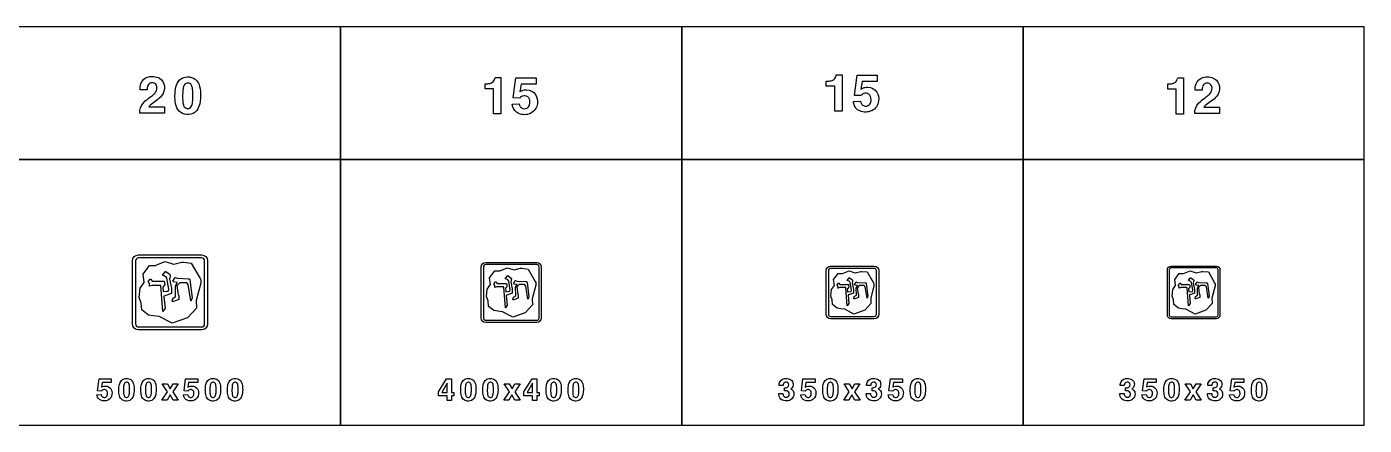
# Model space of a CAD drawing. Extents: x 0 to 18160, y 0 to 2655.
# Drawn here: x 9262 to 18160, y 0 to 2655 of the extents above; entities that cross this region are included whole.
import ezdxf

# ---------------------------------------------------------------- set-up
doc = ezdxf.new("R2010")
doc.units = 0
doc.header["$MEASUREMENT"] = 0

msp = doc.modelspace()

# ---------------------------------------------------------------- linework, layer by layer
for points in [[(9080, 1770), (11350, 1770), (11350, 2655), (9080, 2655)], [(11350, 1770), (13620, 1770), (13620, 2655), (11350, 2655)], [(13620, 1770), (15890, 1770), (15890, 2655), (13620, 2655)], [(15890, 1770), (18160, 1770), (18160, 2655), (15890, 2655)], [(9080, 0), (11350, 0), (11350, 1770), (9080, 1770)], [(11350, 0), (13620, 0), (13620, 1770), (11350, 1770)], [(13620, 0), (15890, 0), (15890, 1770), (13620, 1770)], [(15890, 0), (18160, 0), (18160, 1770), (15890, 1770)], [(10198.2, 221.797), (10163.1, 276.346), (10197.9, 276.346), (10216.2, 242.294), (10234.9, 276.346), (10269, 276.346), (10233.5, 222.318), (10270, 166.299), (10235.4, 166.299), (10215.6, 202.389), (10195.2, 166.299), (10161, 166.299)], [(12001, 222.096), (12055.2, 309.963), (12087.1, 309.963), (12087.1, 219.229), (12103.3, 219.229), (12103.3, 196.409), (12087.1, 196.409), (12087.1, 165.058), (12058.6, 165.058), (12058.6, 196.409), (12001, 196.409)], [(12058.6, 280.769), (12022.6, 219.229), (12058.6, 219.229)], [(12472.5, 221.797), (12437.4, 276.346), (12472.2, 276.347), (12490.5, 242.294), (12509.2, 276.347), (12543.3, 276.347), (12507.8, 222.318), (12544.3, 166.299), (12509.7, 166.299), (12489.9, 202.389), (12469.5, 166.299), (12435.3, 166.299)], [(12569, 222.114), (12623.3, 309.981), (12655.1, 309.981), (12655.1, 219.246), (12671.3, 219.246), (12671.3, 196.427), (12655.1, 196.427), (12655.1, 165.076), (12626.6, 165.076), (12626.6, 196.427), (12569, 196.427)], [(12626.6, 280.787), (12590.6, 219.246), (12626.6, 219.246)], [(14734.2, 221.783), (14699.1, 276.333), (14733.9, 276.333), (14752.1, 242.281), (14770.8, 276.333), (14805, 276.333), (14769.4, 222.304), (14806, 166.285), (14771.4, 166.285), (14751.6, 202.375), (14731.2, 166.285), (14697, 166.285)], [(17004.2, 221.783), (16969.1, 276.333), (17003.9, 276.333), (17022.1, 242.281), (17040.8, 276.333), (17075, 276.333), (17039.4, 222.304), (17076, 166.285), (17041.4, 166.285), (17021.6, 202.375), (17001.2, 166.285), (16967, 166.285)]]:
    msp.add_lwpolyline(points, close=True)
for points in [[(10012.9, 2078.85, -0.0640343), (10014.2, 2099.78, -0.161687), (10050, 2160.33, -0.0283718), (10091.8, 2192.71, 0.0545111), (10112.7, 2210.64, 0.192461), (10127.7, 2250.18, 0.234238), (10114.1, 2276.56, 0.196223), (10088.8, 2281.34, 0.252425), (10066.8, 2264.16, 0.0856617), (10062.7, 2247.14, 0.0202329), (10062, 2235.45), (10015.3, 2235.45, -0.0983795), (10021.4, 2276.76, -0.245047), (10067.6, 2319.89, -0.207102), (10144.5, 2311.55, -0.233443), (10177, 2259.22, -0.20961), (10158.8, 2195.04, -0.0785124), (10124.9, 2163.57, 0.0107372), (10089.1, 2137.78, 0.0665092), (10073.2, 2121.74), (10177.7, 2121.74), (10177.7, 2078.85)], [(10247.9, 2191.49, -0.0563084), (10253.9, 2254.33, -0.130301), (10276.1, 2298.12, -0.174843), (10317.9, 2319.53, -0.147552), (10371, 2312.9, -0.192146), (10407.8, 2269.73, -0.0833996), (10417.1, 2212.7, -0.0545507), (10412.1, 2141.92, -0.116773), (10393, 2097.85, -0.221099), (10338.1, 2070.16, -0.162564), (10286.7, 2082.68, -0.174743), (10255.4, 2128.1, -0.0640867), (10247.9, 2186.79)], [(12310.9, 2274.45), (12324.1, 2274.45, 0.0261527), (12330.1, 2275.12, 0.0824327), (12354.9, 2282.34, 0.211118), (12374.9, 2306.08, 0.0230957), (12377.6, 2315.99), (12415.7, 2315.99), (12415.7, 2074.01), (12367.1, 2074.01), (12367.1, 2241.03), (12310.9, 2241.03)], [(12491, 2139), (12538, 2140.78, 0.0452719), (12544.4, 2124.55, 0.0567733), (12549.1, 2117.67, 0.070207), (12553.5, 2114.2, 0.264984), (12589.6, 2112.3, 0.20748), (12607, 2135.41, 0.147389), (12605.8, 2173.44, 0.308532), (12576.4, 2194.85, 0.215743), (12546.7, 2184.62, 0.028781), (12541.3, 2178.38), (12498.7, 2180.39), (12516.5, 2315.07), (12650.5, 2315.07), (12650.5, 2273.2), (12550.1, 2273.2), (12541.1, 2221.19, -0.0211252), (12554.1, 2228.73, -0.121371), (12587.4, 2234.58, -0.244671), (12647.2, 2202.63, -0.173069), (12658.8, 2143.5, -0.256779), (12613.6, 2077.51, -0.199585), (12534, 2076.44, -0.245625), (12493.7, 2125.34, -0.0170062)], [(14580.9, 2291.94), (14594, 2291.94, 0.0261527), (14600.1, 2292.61, 0.0824327), (14624.9, 2299.84, 0.211118), (14644.9, 2323.58, 0.0230957), (14647.6, 2333.49), (14685.7, 2333.49), (14685.7, 2091.51), (14637.1, 2091.51), (14637.1, 2258.53), (14580.9, 2258.53)], [(14761, 2156.5), (14808, 2158.28, 0.0452719), (14814.4, 2142.04, 0.0567733), (14819.1, 2135.17, 0.070207), (14823.5, 2131.7, 0.264984), (14859.6, 2129.8, 0.20748), (14877, 2152.9, 0.147389), (14875.8, 2190.94, 0.308532), (14846.4, 2212.34, 0.215743), (14816.7, 2202.11, 0.028781), (14811.3, 2195.87), (14768.7, 2197.89), (14786.5, 2332.56), (14920.5, 2332.56), (14920.5, 2290.7), (14820.1, 2290.7), (14811.1, 2238.69, -0.0211252), (14824, 2246.23, -0.121371), (14857.4, 2252.08, -0.244671), (14917.2, 2220.12, -0.173069), (14928.7, 2161, -0.256779), (14883.6, 2095.01, -0.199585), (14804, 2093.94, -0.245625), (14763.7, 2142.83, -0.0170062)], [(16852.4, 2273.43), (16865.5, 2273.43, 0.0261527), (16871.5, 2274.1, 0.0824327), (16896.4, 2281.32, 0.211118), (16916.4, 2305.06, 0.0230957), (16919, 2314.97), (16957.1, 2314.97), (16957.1, 2072.99), (16908.5, 2072.99), (16908.5, 2240.01), (16852.4, 2240.01)], [(17032.5, 2075.98, -0.0640343), (17033.8, 2096.92, -0.161687), (17069.6, 2157.46, -0.0283718), (17111.4, 2189.85, 0.0545111), (17132.3, 2207.78, 0.192461), (17147.3, 2247.31, 0.234238), (17133.7, 2273.69, 0.196223), (17108.4, 2278.47, 0.252425), (17086.4, 2261.29, 0.0856617), (17082.3, 2244.27, 0.0202329), (17081.6, 2232.58), (17034.9, 2232.58, -0.0983795), (17041, 2273.89, -0.245047), (17087.1, 2317.02, -0.207102), (17164.1, 2308.69, -0.233443), (17196.6, 2256.36, -0.20961), (17178.4, 2192.18, -0.0785124), (17144.5, 2160.7, 0.0107372), (17108.7, 2134.91, 0.0665092), (17092.8, 2118.88), (17197.3, 2118.88), (17197.3, 2075.98)], [(10299.2, 2160.96, 0.0124589), (10299.8, 2154.64, 0.0668192), (10305.4, 2129.25, 0.615362), (10356.3, 2123.64, 0.0726881), (10361.7, 2136.67, 0.0588562), (10366.4, 2173.95, 0.0389037), (10364.8, 2240.94, 0.084671), (10358.2, 2264.28, 0.156013), (10346.8, 2276.44, 0.143208), (10331, 2279.4, 0.172584), (10315.3, 2273.2, 0.132565), (10305.3, 2257.64, 0.0498315), (10300.8, 2235.92, 0.0368731)], [(10005, 634.997, -0.414213), (9965, 674.997), (9965, 1095, -0.414213), (10005, 1135), (10425, 1135, -0.414213), (10465, 1095), (10465, 674.997, -0.414213), (10425, 634.997)], [(10005, 654.997), (10425, 654.997, 0.414213), (10445, 674.997), (10445, 1095, 0.414213), (10425, 1115), (10005, 1115, 0.414213), (9985, 1095), (9985, 674.997, 0.414213)], [(10035.3, 1007.04), (10078.5, 1065.33, -0.148302), (10079.3, 1065.34), (10117.8, 1065, 0.0108179), (10118.5, 1065.14, 0.10374), (10120, 1065.82), (10182.4, 1090.61), (10238, 1072.96, -0.0347572), (10239.6, 1072.96), (10293.1, 1085.7), (10303.9, 1085.7), (10355.8, 1079.4), (10414.5, 977.121), (10419.1, 969.012), (10419.7, 967.341), (10419.7, 966.104), (10419.7, 955.79), (10419.7, 954.562), (10419.7, 953.579), (10419.7, 952.597), (10419.7, 951.37), (10419.7, 950.632), (10419.7, 949.65), (10419.7, 948.668), (10419.7, 947.686), (10419.7, 946.703), (10419.7, 946.132), (10388.7, 831.395), (10391.1, 781.148), (10331.4, 715.987), (10229, 679.382), (10142.2, 724.146, 0.0147876), (10141.6, 724.217), (10104.6, 729.026), (10071.5, 733.723, 0.120838), (10070.6, 734.451), (10026.8, 768.549), (10022.8, 814.385), (10010.3, 850.449), (10015.5, 913.32), (10043, 951.148)], [(12315, 684.997, -0.414213), (12285, 714.997), (12285, 1055, -0.414213), (12315, 1085), (12655, 1085, -0.414213), (12685, 1055), (12685, 714.997, -0.414213), (12655, 684.997)], [(12315, 699.997), (12655, 699.997, 0.414213), (12670, 714.997), (12670, 1055, 0.414213), (12655, 1070), (12315, 1070, 0.414213), (12300, 1055), (12300, 714.997, 0.414213)], [(10177.8, 950.468), (10179.4, 937.456, -0.134086), (10178.9, 935.728, -0.0153854), (10177.8, 933.877, 0.0696493), (10177.3, 932.895), (10166.6, 920.241, 0.113472), (10166.2, 919.344), (10168.7, 892.02), (10168.8, 891.386, 0.0723161), (10169.6, 890.424), (10202.2, 894.499, 0.100662), (10204.1, 894.75), (10206, 905.988), (10194.6, 979.396, 0.215797), (10167.8, 997.606, -0.40018), (10166.1, 1002.25), (10166.8, 1003.07), (10185.2, 1024.98, -0.0611234), (10185.9, 1025.49, -0.0571265), (10186.3, 1025.37, -0.0224249), (10187.1, 1024.84), (10209.7, 1007.76, -0.106202), (10211.9, 1005.37, 0.0300586), (10214.5, 1001.88, 0.0315248), (10215.2, 1001.25, -0.174658), (10216, 999.688, -0.0778783), (10215.9, 995.579, 0.0338154), (10215.6, 992.517), (10214, 985.39), (10210.7, 972.696), (10223.7, 914.171), (10223.7, 878.055), (10179.3, 862.612), (10175.3, 860.617, 0.0840961), (10174.8, 860.011, 0.0611688), (10174, 858.106), (10182, 779.9), (10166.1, 757.179), (10152.6, 930.127, 0.364709), (10150.5, 931.699), (10147.8, 931.713), (10095.8, 931.902), (10078.6, 926.861, -0.125541), (10077.5, 927.017), (10077.9, 938.687, 0.0214859), (10077.4, 941.496), (10068.9, 957.412), (10069.3, 957.878), (10083, 973.529, -0.531703), (10086.2, 973.46), (10095.9, 961.015), (10096.3, 960.6), (10097.1, 960.599), (10100.6, 960.577), (10166.4, 960.603), (10167.7, 960.603), (10168.7, 960.603), (10169.7, 960.603), (10170.3, 960.603), (10176.3, 960.603)], [(10251.9, 857.75), (10251, 928.557), (10263.3, 949.884, 0.116785), (10262.5, 950.649), (10238.2, 954.584), (10234.2, 960.235), (10248.8, 983.97, -0.0212283), (10249.4, 984.254), (10264.4, 979.052, -0.00744087), (10266.5, 978.951), (10334.8, 976.451, 0.00893346), (10335.5, 976.553, -0.0603731), (10338.6, 976.54, -0.191749), (10344.4, 972.579, -0.036713), (10346.8, 968.467), (10361.8, 848.906), (10354.6, 831.283, -0.0450365), (10354.4, 829.771, -0.283956), (10353.9, 829.543), (10353.3, 830.115), (10335.6, 937.135), (10325.7, 949.663), (10279.6, 949.704), (10261.6, 931.554), (10260.6, 930.428), (10268.4, 869.944, 0.175426), (10269.1, 868.585), (10273.8, 864.778), (10273.5, 837.559), (10237.3, 823.636), (10236.4, 823.636), (10229.2, 824.629), (10228.7, 824.819), (10232.4, 845.335)], [(12341.3, 982.632), (12375.8, 1029.26, -0.148302), (12376.4, 1029.27), (12407.2, 1029, 0.0108179), (12407.8, 1029.11, 0.10374), (12409, 1029.65), (12458.9, 1049.49), (12503.4, 1035.37, -0.0347572), (12504.7, 1035.37), (12547.5, 1045.56), (12556.1, 1045.56), (12597.6, 1040.52), (12644.6, 958.697), (12648.3, 952.209), (12648.8, 950.872), (12648.8, 949.883), (12648.8, 941.631), (12648.8, 940.649), (12648.8, 939.863), (12648.8, 939.077), (12648.8, 938.095), (12648.8, 937.505), (12648.8, 936.72), (12648.8, 935.934), (12648.8, 935.148), (12648.8, 934.133), (12624, 842.116), (12625.9, 801.918), (12578.2, 749.789), (12496.2, 720.505), (12426.5, 756.345), (12396.7, 760.221), (12370.2, 763.978, 0.120838), (12369.4, 764.56), (12334.4, 791.838), (12331.2, 828.507), (12321.2, 857.358), (12325.4, 907.656), (12347.4, 937.918)], [(12455.2, 937.374), (12456.5, 926.965, -0.134086), (12456.1, 925.582, -0.0153854), (12455.2, 924.101, 0.0696493), (12454.8, 923.316), (12446.3, 913.193, 0.113472), (12446, 912.475), (12448, 890.362, 0.0723161), (12448.7, 889.339), (12474.7, 892.599, 0.100662), (12476.2, 892.8), (12477.8, 901.79), (12468.7, 960.516, 0.215797), (12447.2, 975.085, -0.40018), (12445.9, 978.803), (12446.4, 979.456), (12461.2, 996.985, -0.0611234), (12461.9, 997.345, -0.0224249), (12462.7, 996.874), (12480.7, 983.208, -0.106202), (12482.5, 981.298, 0.0300586), (12484.6, 978.5, 0.0315248), (12485.1, 977.996, -0.174658), (12485.8, 976.75, -0.0778783), (12485.7, 973.462, 0.0338154), (12485.5, 971.013), (12484.2, 965.312), (12481.6, 955.157), (12492, 908.336), (12492, 879.444), (12456.5, 867.09), (12453.2, 865.493, 0.0840961), (12452.8, 865.008, 0.0611688), (12452.2, 863.484), (12458.6, 800.919), (12445.9, 782.743), (12435.1, 921.101, 0.364709), (12433.4, 922.359), (12431.2, 922.37), (12389.6, 922.521), (12375.9, 918.488, -0.125541), (12375, 918.614), (12375.3, 927.949, 0.0214859), (12374.9, 930.197), (12368.3, 943.116), (12379.4, 955.823, -0.531703), (12382, 955.768), (12389.9, 945.645), (12390.7, 945.479), (12393.5, 945.462), (12446.1, 945.482), (12447.1, 945.482), (12447.9, 945.482), (12448.7, 945.482), (12449.3, 945.482), (12454, 945.482)], [(14610, 709.997, -0.414213), (14580, 739.997), (14580, 1030, -0.414213), (14610, 1060), (14900, 1060, -0.414213), (14930, 1030), (14930, 739.997, -0.414213), (14900, 709.997)], [(14610, 724.997), (14900, 724.997, 0.414213), (14915, 739.997), (14915, 1030, 0.414213), (14900, 1045), (14610, 1045, 0.414213), (14595, 1030), (14595, 739.997, 0.414213)], [(14629.2, 970.428), (14659.4, 1011.23, -0.148302), (14660, 1011.23), (14687.2, 1011.05, 0.10374), (14688.5, 1011.57), (14732.2, 1028.93), (14771.1, 1016.57, -0.0347572), (14772.2, 1016.57), (14809.7, 1025.49), (14817.2, 1025.49), (14853.5, 1021.08), (14894.7, 949.484), (14897.9, 943.807), (14898.3, 942.638), (14898.3, 941.772), (14898.3, 934.552), (14898.3, 933.692), (14898.3, 933.005), (14898.3, 932.317), (14898.3, 931.458), (14898.3, 930.942), (14898.3, 930.254), (14898.3, 929.567), (14898.3, 928.879), (14898.3, 927.991), (14876.6, 847.476), (14878.3, 812.303), (14836.5, 766.69), (14764.8, 741.067), (14703.9, 772.427), (14677.7, 775.818), (14654.6, 779.105, 0.120838), (14653.9, 779.615), (14623.2, 803.483), (14620.4, 835.569), (14611.7, 860.813), (14615.4, 904.824), (14634.6, 931.303)], [(14728.9, 930.827), (14730.1, 921.719, -0.134086), (14729.7, 920.509, -0.0153854), (14728.9, 919.213, 0.0696493), (14728.6, 918.526), (14721.1, 909.668, 0.113472), (14720.8, 909.04), (14722.6, 889.692, 0.0723161), (14723.3, 888.796), (14746, 891.649, 0.100662), (14747.3, 891.825), (14748.7, 899.691), (14740.7, 951.077, 0.215797), (14721.9, 963.824, -0.40018), (14720.7, 967.077), (14721.2, 967.648), (14734.2, 982.986, -0.0611234), (14734.8, 983.301, -0.0224249), (14735.5, 982.89), (14751.3, 970.932, -0.106202), (14752.9, 969.261, 0.0300586), (14754.6, 966.812, 0.0315248), (14755.1, 966.371, -0.174658), (14755.7, 965.281, -0.0778783), (14755.6, 962.404, 0.0338154), (14755.4, 960.261), (14754.3, 955.272), (14752, 946.387), (14761.1, 905.419), (14761.1, 880.138), (14730, 869.328), (14727.2, 867.931, 0.0840961), (14726.8, 867.507, 0.0611688), (14726.3, 866.173), (14731.9, 811.429), (14720.8, 795.525), (14711.3, 916.588, 0.364709), (14709.8, 917.689), (14707.9, 917.698), (14671.6, 917.831), (14659.5, 914.302, -0.125541), (14658.8, 914.411), (14659, 922.58, 0.0214859), (14658.7, 924.547), (14652.9, 935.851), (14662.6, 946.97, -0.531703), (14664.8, 946.921), (14671.8, 938.064), (14672.5, 937.919), (14674.9, 937.903), (14721, 937.921), (14721.9, 937.921), (14722.6, 937.921), (14723.5, 937.921), (14727.9, 937.921)], [(16874, 709.997, -0.414213), (16850, 733.997), (16850, 1036, -0.414213), (16874, 1060), (17176, 1060, -0.414213), (17200, 1036), (17200, 733.997, -0.414213), (17176, 709.997)], [(16874, 721.997), (17176, 721.997, 0.414213), (17188, 733.997), (17188, 1036, 0.414213), (17176, 1048), (16874, 1048, 0.414213), (16862, 1036), (16862, 733.997, 0.414213)], [(16899.2, 970.428), (16929.4, 1011.23, -0.148302), (16930, 1011.23), (16957.2, 1011.05, 0.10374), (16958.5, 1011.57), (17002.2, 1028.93), (17041.1, 1016.57, -0.0347572), (17042.2, 1016.57), (17079.7, 1025.49), (17087.2, 1025.49), (17123.5, 1021.08), (17164.7, 949.484), (17167.9, 943.807), (17168.3, 942.638), (17168.3, 941.772), (17168.3, 934.552), (17168.3, 933.692), (17168.3, 933.005), (17168.3, 932.317), (17168.3, 931.458), (17168.3, 930.942), (17168.3, 930.254), (17168.3, 929.567), (17168.3, 928.879), (17168.3, 927.991), (17146.6, 847.476), (17148.3, 812.303), (17106.5, 766.69), (17034.8, 741.067), (16973.8, 772.427), (16947.7, 775.818), (16924.6, 779.105, 0.120838), (16923.9, 779.615), (16893.2, 803.483), (16890.4, 835.569), (16881.7, 860.813), (16885.4, 904.824), (16904.6, 931.303)], [(16998.9, 930.827), (17000.1, 921.719, -0.134086), (16999.7, 920.509, -0.0153854), (16998.9, 919.213, 0.0696493), (16998.6, 918.526), (16991.1, 909.668, 0.113472), (16990.8, 909.04), (16992.6, 889.692, 0.0723161), (16993.3, 888.796), (17016, 891.649, 0.100662), (17017.3, 891.825), (17018.7, 899.691), (17010.7, 951.077, 0.215797), (16991.9, 963.824, -0.40018), (16990.7, 967.077), (16991.2, 967.648), (17004.2, 982.986, -0.0611234), (17004.8, 983.301, -0.0224249), (17005.5, 982.89), (17021.3, 970.932, -0.106202), (17022.9, 969.261, 0.0300586), (17024.6, 966.812, 0.0315248), (17025.1, 966.371, -0.174658), (17025.7, 965.281, -0.0778783), (17025.6, 962.404, 0.0338154), (17025.4, 960.261), (17024.3, 955.272), (17022, 946.387), (17031.1, 905.419), (17031.1, 880.138), (17000, 869.328), (16997.2, 867.931, 0.0840961), (16996.8, 867.507, 0.0611688), (16996.3, 866.173), (17001.9, 811.429), (16990.8, 795.525), (16981.3, 916.588, 0.364709), (16979.8, 917.689), (16977.9, 917.698), (16941.6, 917.831), (16929.5, 914.302, -0.125541), (16928.8, 914.411), (16929, 922.58, 0.0214859), (16928.7, 924.547), (16922.9, 935.851), (16932.6, 946.97, -0.531703), (16934.8, 946.921), (16941.8, 938.064), (16942.5, 937.919), (16944.9, 937.903), (16991, 937.921), (16991.9, 937.921), (16992.6, 937.921), (16993.5, 937.921), (16997.9, 937.921)], [(12514.5, 863.2), (12513.8, 919.845), (12523.6, 936.907, 0.116785), (12523, 937.519), (12503.6, 940.667), (12500.3, 945.187), (12512.1, 964.176, -0.0212283), (12512.5, 964.403), (12524.5, 960.241, -0.00744087), (12526.2, 960.16), (12580.8, 958.16, 0.00893346), (12581.4, 958.242, -0.0603731), (12583.9, 958.232, -0.191749), (12588.5, 955.063, -0.036713), (12590.4, 951.773), (12602.4, 856.124), (12596.7, 842.026, -0.0450365), (12596.4, 840.711), (12596.1, 840.661), (12595.6, 841.091), (12581.5, 926.707), (12573.6, 936.73), (12536.7, 936.763), (12522.3, 922.242), (12521.5, 921.342), (12527.7, 872.955, 0.175426), (12528.3, 871.868), (12532, 868.822), (12531.8, 847.047), (12502.8, 835.909), (12502.1, 835.909), (12496.2, 836.703, -0.0527062), (12495.9, 837.007), (12498.9, 853.268)], [(14780.9, 865.924), (14780.2, 915.489), (14788.8, 930.418, 0.116785), (14788.3, 930.953), (14771.3, 933.708), (14768.4, 937.663), (14778.7, 954.278, -0.0212283), (14779.1, 954.477), (14789.5, 950.836, -0.00744087), (14791.1, 950.765), (14839.1, 949.051, -0.0603731), (14841.5, 949.077, -0.191749), (14845.6, 946.305, -0.036713), (14847.3, 943.426), (14857.7, 859.733), (14852.7, 847.397, -0.0450365), (14852.3, 846.225), (14851.8, 846.58), (14839.4, 921.494), (14832.5, 930.263), (14800.2, 930.292), (14787.7, 917.587), (14786.9, 916.799), (14792.4, 874.46, 0.175426), (14792.9, 873.509), (14796.1, 870.844), (14796, 851.79), (14770.6, 842.045), (14770, 842.045), (14764.7, 842.873), (14767.2, 857.234)], [(17050.9, 865.924), (17050.2, 915.489), (17058.8, 930.418, 0.116785), (17058.3, 930.953), (17041.3, 933.708), (17038.4, 937.663), (17048.7, 954.278, -0.0212283), (17049.1, 954.477), (17059.5, 950.836, -0.00744087), (17061.1, 950.765), (17109.1, 949.051, -0.0603731), (17111.5, 949.077, -0.191749), (17115.6, 946.305, -0.036713), (17117.3, 943.426), (17127.7, 859.733), (17122.7, 847.397, -0.0450365), (17122.3, 846.225), (17121.8, 846.58), (17109.4, 921.494), (17102.5, 930.263), (17070.2, 930.292), (17057.7, 917.587), (17056.9, 916.799), (17062.4, 874.46, 0.175426), (17062.9, 873.509), (17066.2, 870.844), (17066, 851.79), (17040.6, 842.045), (17040, 842.045), (17034.7, 842.873), (17037.2, 857.234)], [(9727.75, 203.882), (9755.92, 204.948, 0.0452719), (9759.76, 195.209, 0.0567733), (9762.6, 191.086, 0.070207), (9765.26, 189, 0.264984), (9786.87, 187.863, 0.20748), (9797.32, 201.725, 0.147389), (9796.63, 224.545, 0.308532), (9779, 237.389, 0.215743), (9761.13, 231.251, 0.028781), (9757.91, 227.507), (9732.34, 228.716), (9743.03, 309.521), (9823.46, 309.521), (9823.46, 284.403), (9763.2, 284.403), (9757.82, 253.195, -0.0211252), (9765.57, 257.721, -0.121371), (9785.57, 261.228, -0.244671), (9821.44, 242.057, -0.173069), (9828.39, 206.583, -0.256779), (9801.28, 166.986, -0.199585), (9753.55, 166.346, -0.245625), (9729.38, 195.683, -0.0170062)], [(9874.18, 234.284, -0.0563084), (9877.8, 271.986, -0.130301), (9891.12, 298.265, -0.174843), (9916.22, 311.109, -0.147552), (9948.09, 307.128, -0.192146), (9970.17, 281.227, -0.0833996), (9975.72, 247.009, -0.0545507), (9972.71, 204.545, -0.116773), (9961.26, 178.099, -0.221099), (9928.35, 161.488, -0.162564), (9897.47, 169, -0.174743), (9878.7, 196.251, -0.0640867), (9874.23, 231.464)], [(9905.01, 215.967, 0.0124589), (9905.32, 212.175, 0.0668192), (9908.68, 196.938, 0.615362), (9939.23, 193.573, 0.0726881), (9942.5, 201.393, 0.0588562), (9945.32, 223.763, 0.0389037), (9944.34, 263.953, 0.084671), (9940.39, 277.957, 0.156013), (9933.51, 285.256, 0.143208), (9924.08, 287.033, 0.172584), (9914.63, 283.313, 0.132565), (9908.66, 273.976, 0.0498315), (9905.93, 260.943, 0.0368731)], [(10020.9, 234.284, -0.0563084), (10024.5, 271.986, -0.130301), (10037.9, 298.265, -0.174843), (10063, 311.109, -0.147552), (10094.8, 307.128, -0.192146), (10116.9, 281.227, -0.0833996), (10122.5, 247.009, -0.0545507), (10119.5, 204.545, -0.116773), (10108, 178.1, -0.221099), (10075.1, 161.488, -0.162564), (10044.2, 169, -0.174743), (10025.5, 196.251, -0.0640867), (10021, 231.464)], [(10051.8, 215.967, 0.0124589), (10052.1, 212.175, 0.0668192), (10055.4, 196.938, 0.615362), (10086, 193.573, 0.0726881), (10089.2, 201.393, 0.0588562), (10092.1, 223.763, 0.0389037), (10091.1, 263.953, 0.084671), (10087.1, 277.957, 0.156013), (10080.3, 285.256, 0.143208), (10070.8, 287.033, 0.172584), (10061.4, 283.313, 0.132565), (10055.4, 273.976, 0.0498315), (10052.7, 260.943, 0.0368731)], [(10303.3, 203.891), (10331.5, 204.957, 0.0452719), (10335.3, 195.218, 0.0567733), (10338.2, 191.095, 0.070207), (10340.8, 189.009, 0.264984), (10362.4, 187.872, 0.20748), (10372.9, 201.734, 0.147389), (10372.2, 224.554, 0.308532), (10354.6, 237.398, 0.215743), (10336.7, 231.26, 0.028781), (10333.5, 227.516), (10307.9, 228.725), (10318.6, 309.531), (10399, 309.531), (10399, 284.412), (10338.8, 284.412), (10333.4, 253.204, -0.0211252), (10341.1, 257.73, -0.121371), (10361.1, 261.237, -0.244671), (10397, 242.066, -0.173069), (10404, 206.592, -0.256779), (10376.8, 166.995, -0.199585), (10329.1, 166.355, -0.245625), (10304.9, 195.692, -0.0170062)], [(10449.7, 234.285, -0.0563084), (10453.4, 271.986, -0.130301), (10466.7, 298.266, -0.174843), (10491.8, 311.109, -0.147552), (10523.7, 307.128, -0.192146), (10545.7, 281.228, -0.0833996), (10551.3, 247.01, -0.0545507), (10548.3, 204.545, -0.116773), (10536.8, 178.1, -0.221099), (10503.9, 161.488, -0.162564), (10473, 169, -0.174743), (10454.3, 196.251, -0.0640867), (10449.8, 231.465)], [(10480.6, 215.967, 0.0124589), (10480.9, 212.175, 0.0668192), (10484.2, 196.939, 0.615362), (10514.8, 193.574, 0.0726881), (10518.1, 201.394, 0.0588562), (10520.9, 223.763, 0.0389037), (10519.9, 263.953, 0.084671), (10516, 277.957, 0.156013), (10509.1, 285.256, 0.143208), (10499.7, 287.033, 0.172584), (10490.2, 283.313, 0.132565), (10484.2, 273.976, 0.0498315), (10481.5, 260.943, 0.0368731)], [(10596.5, 234.275, -0.0563084), (10600.1, 271.977, -0.130301), (10613.4, 298.256, -0.174843), (10638.5, 311.1, -0.147552), (10670.4, 307.119, -0.192146), (10692.5, 281.218, -0.0833996), (10698, 247, -0.0545507), (10695, 204.536, -0.116773), (10683.6, 178.09, -0.221099), (10650.7, 161.479, -0.162564), (10619.8, 168.991, -0.174743), (10601, 196.242, -0.0640867), (10596.5, 231.455)], [(10627.3, 215.958, 0.0124589), (10627.6, 212.166, 0.0668192), (10631, 196.929, 0.615362), (10661.5, 193.564, 0.0726881), (10664.8, 201.384, 0.0588562), (10667.6, 223.754, 0.0389037), (10666.7, 263.943, 0.084671), (10662.7, 277.948, 0.156013), (10655.8, 285.247, 0.143208), (10646.4, 287.024, 0.172584), (10636.9, 283.304, 0.132565), (10631, 273.967, 0.0498315), (10628.2, 260.934, 0.0368731)], [(12148.5, 234.285, -0.0563084), (12152.1, 271.986, -0.130301), (12165.4, 298.266, -0.174843), (12190.5, 311.109, -0.147552), (12222.4, 307.128, -0.192146), (12244.5, 281.228, -0.0833996), (12250, 247.01, -0.0545507), (12247, 204.546, -0.116773), (12235.6, 178.1, -0.221099), (12202.7, 161.489, -0.162564), (12171.8, 169.001, -0.174743), (12153, 196.252, -0.0640867), (12148.5, 231.465)], [(12179.3, 215.967, 0.0124589), (12179.6, 212.176, 0.0668192), (12183, 196.939, 0.615362), (12213.5, 193.574, 0.0726881), (12216.8, 201.394, 0.0588562), (12219.6, 223.764, 0.0389037), (12218.6, 263.953, 0.084671), (12214.7, 277.958, 0.156013), (12207.8, 285.256, 0.143208), (12198.4, 287.034, 0.172584), (12188.9, 283.313, 0.132565), (12183, 273.977, 0.0498315), (12180.2, 260.944, 0.0368731)], [(12295.2, 234.285, -0.0563084), (12298.9, 271.986, -0.130301), (12312.2, 298.266, -0.174843), (12337.3, 311.109, -0.147552), (12369.1, 307.128, -0.192146), (12391.2, 281.228, -0.0833996), (12396.8, 247.01, -0.0545507), (12393.8, 204.546, -0.116773), (12382.3, 178.1, -0.221099), (12349.4, 161.489, -0.162564), (12318.5, 169.001, -0.174743), (12299.8, 196.252, -0.0640867), (12295.3, 231.465)], [(12326.1, 215.967, 0.0124589), (12326.4, 212.176, 0.0668192), (12329.7, 196.939, 0.615362), (12360.3, 193.574, 0.0726881), (12363.5, 201.394, 0.0588562), (12366.4, 223.764, 0.0389037), (12365.4, 263.953, 0.084671), (12361.4, 277.958, 0.156013), (12354.6, 285.256, 0.143208), (12345.1, 287.034, 0.172584), (12335.7, 283.313, 0.132565), (12329.7, 273.977, 0.0498315), (12327, 260.944, 0.0368731)], [(12716.5, 234.285, -0.0563084), (12720.1, 271.986, -0.130301), (12733.4, 298.266, -0.174843), (12758.5, 311.109, -0.147552), (12790.4, 307.128, -0.192146), (12812.5, 281.228, -0.0833996), (12818, 247.01, -0.0545507), (12815, 204.545, -0.116773), (12803.6, 178.1, -0.221099), (12770.7, 161.489, -0.162564), (12739.8, 169, -0.174743), (12721, 196.252, -0.0640867), (12716.5, 231.465)], [(12747.3, 215.967, 0.0124589), (12747.6, 212.176, 0.0668192), (12751, 196.939, 0.615362), (12781.5, 193.574, 0.0726881), (12784.8, 201.394, 0.0588562), (12787.6, 223.763, 0.0389037), (12786.7, 263.953, 0.084671), (12782.7, 277.958, 0.156013), (12775.8, 285.256, 0.143208), (12766.4, 287.033, 0.172584), (12757, 283.313, 0.132565), (12751, 273.977, 0.0498315), (12748.3, 260.943, 0.0368731)], [(12863.2, 234.275, -0.0563084), (12866.9, 271.977, -0.130301), (12880.2, 298.256, -0.174843), (12905.3, 311.1, -0.147552), (12937.2, 307.119, -0.192146), (12959.2, 281.219, -0.0833996), (12964.8, 247.001, -0.0545507), (12961.8, 204.536, -0.116773), (12950.3, 178.091, -0.221099), (12917.4, 161.479, -0.162564), (12886.5, 168.991, -0.174743), (12867.8, 196.242, -0.0640867), (12863.3, 231.456)], [(12894.1, 215.958, 0.0124589), (12894.4, 212.166, 0.0668192), (12897.7, 196.93, 0.615362), (12928.3, 193.565, 0.0726881), (12931.6, 201.385, 0.0588562), (12934.4, 223.754, 0.0389037), (12933.4, 263.944, 0.084671), (12929.5, 277.948, 0.156013), (12922.6, 285.247, 0.143208), (12913.2, 287.024, 0.172584), (12903.7, 283.304, 0.132565), (12897.7, 273.967, 0.0498315), (12895, 260.934, 0.0368731)], [(14264.9, 210.618), (14292.7, 210.618, 0.0411845), (14294, 201.495, 0.335066), (14312.3, 186.329, 0.276505), (14331.4, 195.05, 0.158203), (14334.8, 207.49, 0.0878221), (14333, 217.04, 0.217575), (14321.9, 227.158, 0.0882727), (14309.1, 229.031), (14302.7, 229.031), (14302.7, 250.192, 0.0282129), (14314.4, 250.547, 0.50028), (14330.6, 277.846, 0.235001), (14319.5, 286.874, 0.165496), (14304.1, 285.5, 0.220849), (14295.5, 275.571, 0.055705), (14293.8, 264.647), (14266.9, 264.647, -0.0488003), (14268, 278.201, -0.30773), (14302.6, 310.903, -0.146685), (14338.2, 307.348, -0.469869), (14354.2, 251.685, -0.0891152), (14346.9, 244.623), (14344.4, 242.822, -0.0245333), (14351.1, 238.983, -0.202429), (14364.5, 216.969, -0.422325), (14326.8, 163.296, -0.154301), (14288.4, 167.609, -0.287878), (14265, 204.03, -0.0143877)], [(14410.5, 203.85), (14438.6, 204.916, 0.0452719), (14442.5, 195.177, 0.0567733), (14445.3, 191.054, 0.070207), (14448, 188.968, 0.264984), (14469.6, 187.831, 0.20748), (14480, 201.694, 0.147389), (14479.4, 224.513, 0.308532), (14461.7, 237.357, 0.215743), (14443.9, 231.22, 0.028781), (14440.6, 227.476), (14415.1, 228.684), (14425.7, 309.49), (14506.2, 309.49), (14506.2, 284.371), (14445.9, 284.371), (14440.5, 253.163, -0.0211252), (14448.3, 257.689, -0.121371), (14468.3, 261.196, -0.244671), (14504.2, 242.025, -0.173069), (14511.1, 206.551, -0.256779), (14484, 166.954, -0.199585), (14436.3, 166.314, -0.245625), (14412.1, 195.651, -0.0170062)], [(14556.9, 234.262, -0.0563084), (14560.5, 271.963, -0.130301), (14573.8, 298.243, -0.174843), (14598.9, 311.086, -0.147552), (14630.8, 307.106, -0.192146), (14652.9, 281.205, -0.0833996), (14658.4, 246.987, -0.0545507), (14655.4, 204.523, -0.116773), (14644, 178.077, -0.221099), (14611.1, 161.466, -0.162564), (14580.2, 168.978, -0.174743), (14561.4, 196.229, -0.0640867), (14556.9, 231.442)], [(14587.7, 215.944, 0.0124589), (14588, 212.153, 0.0668192), (14591.4, 196.916, 0.615362), (14621.9, 193.551, 0.0726881), (14625.2, 201.371, 0.0588562), (14628, 223.741, 0.0389037), (14627.1, 263.93, 0.084671), (14623.1, 277.935, 0.156013), (14616.2, 285.233, 0.143208), (14606.8, 287.011, 0.172584), (14597.3, 283.29, 0.132565), (14591.4, 273.954, 0.0498315), (14588.7, 260.921, 0.0368731)], [(14847.3, 210.655), (14875.2, 210.655, 0.0411845), (14876.4, 201.531, 0.335066), (14894.7, 186.366, 0.276505), (14913.9, 195.086, 0.158203), (14917.2, 207.527, 0.0878221), (14915.4, 217.076, 0.217575), (14904.3, 227.195, 0.0882727), (14891.6, 229.067), (14885.1, 229.067), (14885.1, 250.228, 0.0282129), (14896.8, 250.584, 0.50028), (14913, 277.882, 0.235001), (14901.9, 286.911, 0.165496), (14886.5, 285.536, 0.220849), (14878, 275.607, 0.055705), (14876.2, 264.683), (14849.4, 264.683, -0.0488003), (14850.4, 278.238, -0.30773), (14885, 310.939, -0.146685), (14920.7, 307.384, -0.469869), (14936.6, 251.721, -0.0891152), (14929.4, 244.659), (14926.8, 242.858, -0.0245333), (14933.5, 239.019, -0.202429), (14946.9, 217.005, -0.422325), (14909.3, 163.332, -0.154301), (14870.8, 167.645, -0.287878), (14847.4, 204.067, -0.0143877)], [(14992.9, 203.886), (15021.1, 204.953, 0.0452719), (15024.9, 195.213, 0.0567733), (15027.8, 191.09, 0.070207), (15030.4, 189.005, 0.264984), (15052, 187.868, 0.20748), (15062.5, 201.73, 0.147389), (15061.8, 224.55, 0.308532), (15044.2, 237.394, 0.215743), (15026.3, 231.256, 0.028781), (15023.1, 227.512), (14997.5, 228.721), (15008.2, 309.526), (15088.6, 309.526), (15088.6, 284.408), (15028.3, 284.408), (15023, 253.199, -0.0211252), (15030.7, 257.725, -0.121371), (15050.7, 261.232, -0.244671), (15086.6, 242.062, -0.173069), (15093.5, 206.588, -0.256779), (15066.4, 166.991, -0.199585), (15018.7, 166.351, -0.245625), (14994.5, 195.687, -0.0170062)], [(15139.3, 234.299, -0.0563084), (15143, 272, -0.130301), (15156.3, 298.28, -0.174843), (15181.4, 311.123, -0.147552), (15213.2, 307.142, -0.192146), (15235.3, 281.242, -0.0833996), (15240.9, 247.024, -0.0545507), (15237.9, 204.559, -0.116773), (15226.4, 178.114, -0.221099), (15193.5, 161.502, -0.162564), (15162.6, 169.014, -0.174743), (15143.9, 196.265, -0.0640867), (15139.4, 231.479)], [(15170.2, 215.981, 0.0124589), (15170.5, 212.19, 0.0668192), (15173.8, 196.953, 0.615362), (15204.4, 193.588, 0.0726881), (15207.6, 201.408, 0.0588562), (15210.5, 223.777, 0.0389037), (15209.5, 263.967, 0.084671), (15205.5, 277.972, 0.156013), (15198.7, 285.27, 0.143208), (15189.2, 287.047, 0.172584), (15179.8, 283.327, 0.132565), (15173.8, 273.991, 0.0498315), (15171.1, 260.957, 0.0368731)], [(16534.9, 210.618), (16562.7, 210.618, 0.0411845), (16564, 201.495, 0.335066), (16582.3, 186.329, 0.276505), (16601.4, 195.05, 0.158203), (16604.8, 207.49, 0.0878221), (16603, 217.04, 0.217575), (16591.9, 227.158, 0.0882727), (16579.1, 229.031), (16572.7, 229.031), (16572.7, 250.192, 0.0282129), (16584.4, 250.547, 0.50028), (16600.6, 277.846, 0.235001), (16589.5, 286.874, 0.165496), (16574.1, 285.5, 0.220849), (16565.5, 275.571, 0.055705), (16563.8, 264.647), (16536.9, 264.647, -0.0488003), (16538, 278.201, -0.30773), (16572.6, 310.903, -0.146685), (16608.2, 307.348, -0.469869), (16624.2, 251.685, -0.0891152), (16616.9, 244.623), (16614.4, 242.822, -0.0245333), (16621.1, 238.983, -0.202429), (16634.5, 216.969, -0.422325), (16596.8, 163.296, -0.154301), (16558.4, 167.609, -0.287878), (16535, 204.03, -0.0143877)], [(16680.5, 203.85), (16708.6, 204.916, 0.0452719), (16712.5, 195.177, 0.0567733), (16715.3, 191.054, 0.070207), (16718, 188.968, 0.264984), (16739.6, 187.831, 0.20748), (16750, 201.694, 0.147389), (16749.4, 224.513, 0.308532), (16731.7, 237.357, 0.215743), (16713.9, 231.22, 0.028781), (16710.6, 227.476), (16685.1, 228.684), (16695.7, 309.49), (16776.2, 309.49), (16776.2, 284.371), (16715.9, 284.371), (16710.5, 253.163, -0.0211252), (16718.3, 257.689, -0.121371), (16738.3, 261.196, -0.244671), (16774.2, 242.025, -0.173069), (16781.1, 206.551, -0.256779), (16754, 166.954, -0.199585), (16706.3, 166.314, -0.245625), (16682.1, 195.651, -0.0170062)], [(16826.9, 234.262, -0.0563084), (16830.5, 271.963, -0.130301), (16843.8, 298.243, -0.174843), (16868.9, 311.086, -0.147552), (16900.8, 307.106, -0.192146), (16922.9, 281.205, -0.0833996), (16928.4, 246.987, -0.0545507), (16925.4, 204.523, -0.116773), (16914, 178.077, -0.221099), (16881.1, 161.466, -0.162564), (16850.2, 168.978, -0.174743), (16831.4, 196.229, -0.0640867), (16826.9, 231.442)], [(16857.7, 215.944, 0.0124589), (16858, 212.153, 0.0668192), (16861.4, 196.916, 0.615362), (16891.9, 193.551, 0.0726881), (16895.2, 201.371, 0.0588562), (16898, 223.741, 0.0389037), (16897.1, 263.93, 0.084671), (16893.1, 277.935, 0.156013), (16886.2, 285.233, 0.143208), (16876.8, 287.011, 0.172584), (16867.3, 283.29, 0.132565), (16861.4, 273.954, 0.0498315), (16858.7, 260.921, 0.0368731)], [(17117.3, 210.655), (17145.2, 210.655, 0.0411845), (17146.4, 201.531, 0.335066), (17164.7, 186.366, 0.276505), (17183.9, 195.086, 0.158203), (17187.2, 207.527, 0.0878221), (17185.4, 217.076, 0.217575), (17174.3, 227.195, 0.0882727), (17161.6, 229.067), (17155.1, 229.067), (17155.1, 250.228, 0.0282129), (17166.8, 250.584, 0.50028), (17183, 277.882, 0.235001), (17171.9, 286.911, 0.165496), (17156.5, 285.536, 0.220849), (17148, 275.607, 0.055705), (17146.3, 264.683), (17119.4, 264.683, -0.0488003), (17120.4, 278.238, -0.30773), (17155, 310.939, -0.146685), (17190.7, 307.384, -0.469869), (17206.6, 251.721, -0.0891152), (17199.4, 244.659), (17196.8, 242.858, -0.0245333), (17203.5, 239.019, -0.202429), (17216.9, 217.005, -0.422325), (17179.3, 163.332, -0.154301), (17140.8, 167.645, -0.287878), (17117.4, 204.067, -0.0143877)], [(17262.9, 203.886), (17291.1, 204.953, 0.0452719), (17294.9, 195.213, 0.0567733), (17297.8, 191.09, 0.070207), (17300.4, 189.005, 0.264984), (17322, 187.868, 0.20748), (17332.5, 201.73, 0.147389), (17331.8, 224.55, 0.308532), (17314.2, 237.394, 0.215743), (17296.3, 231.256, 0.028781), (17293.1, 227.512), (17267.5, 228.721), (17278.2, 309.526), (17358.6, 309.526), (17358.6, 284.408), (17298.3, 284.408), (17293, 253.199, -0.0211252), (17300.7, 257.725, -0.121371), (17320.7, 261.232, -0.244671), (17356.6, 242.062, -0.173069), (17363.5, 206.588, -0.256779), (17336.4, 166.991, -0.199585), (17288.7, 166.351, -0.245625), (17264.5, 195.687, -0.0170062)], [(17409.3, 234.299, -0.0563084), (17413, 272, -0.130301), (17426.3, 298.28, -0.174843), (17451.4, 311.123, -0.147552), (17483.2, 307.142, -0.192146), (17505.3, 281.242, -0.0833996), (17510.9, 247.024, -0.0545507), (17507.9, 204.559, -0.116773), (17496.4, 178.114, -0.221099), (17463.5, 161.502, -0.162564), (17432.6, 169.014, -0.174743), (17413.9, 196.265, -0.0640867), (17409.4, 231.479)], [(17440.2, 215.981, 0.0124589), (17440.5, 212.19, 0.0668192), (17443.8, 196.953, 0.615362), (17474.4, 193.588, 0.0726881), (17477.6, 201.408, 0.0588562), (17480.5, 223.777, 0.0389037), (17479.5, 263.967, 0.084671), (17475.5, 277.972, 0.156013), (17468.7, 285.27, 0.143208), (17459.2, 287.047, 0.172584), (17449.8, 283.327, 0.132565), (17443.8, 273.991, 0.0498315), (17441.1, 260.957, 0.0368731)]]:
    msp.add_lwpolyline(points, format="xyb", close=True)

doc.saveas('drawing.dxf')
